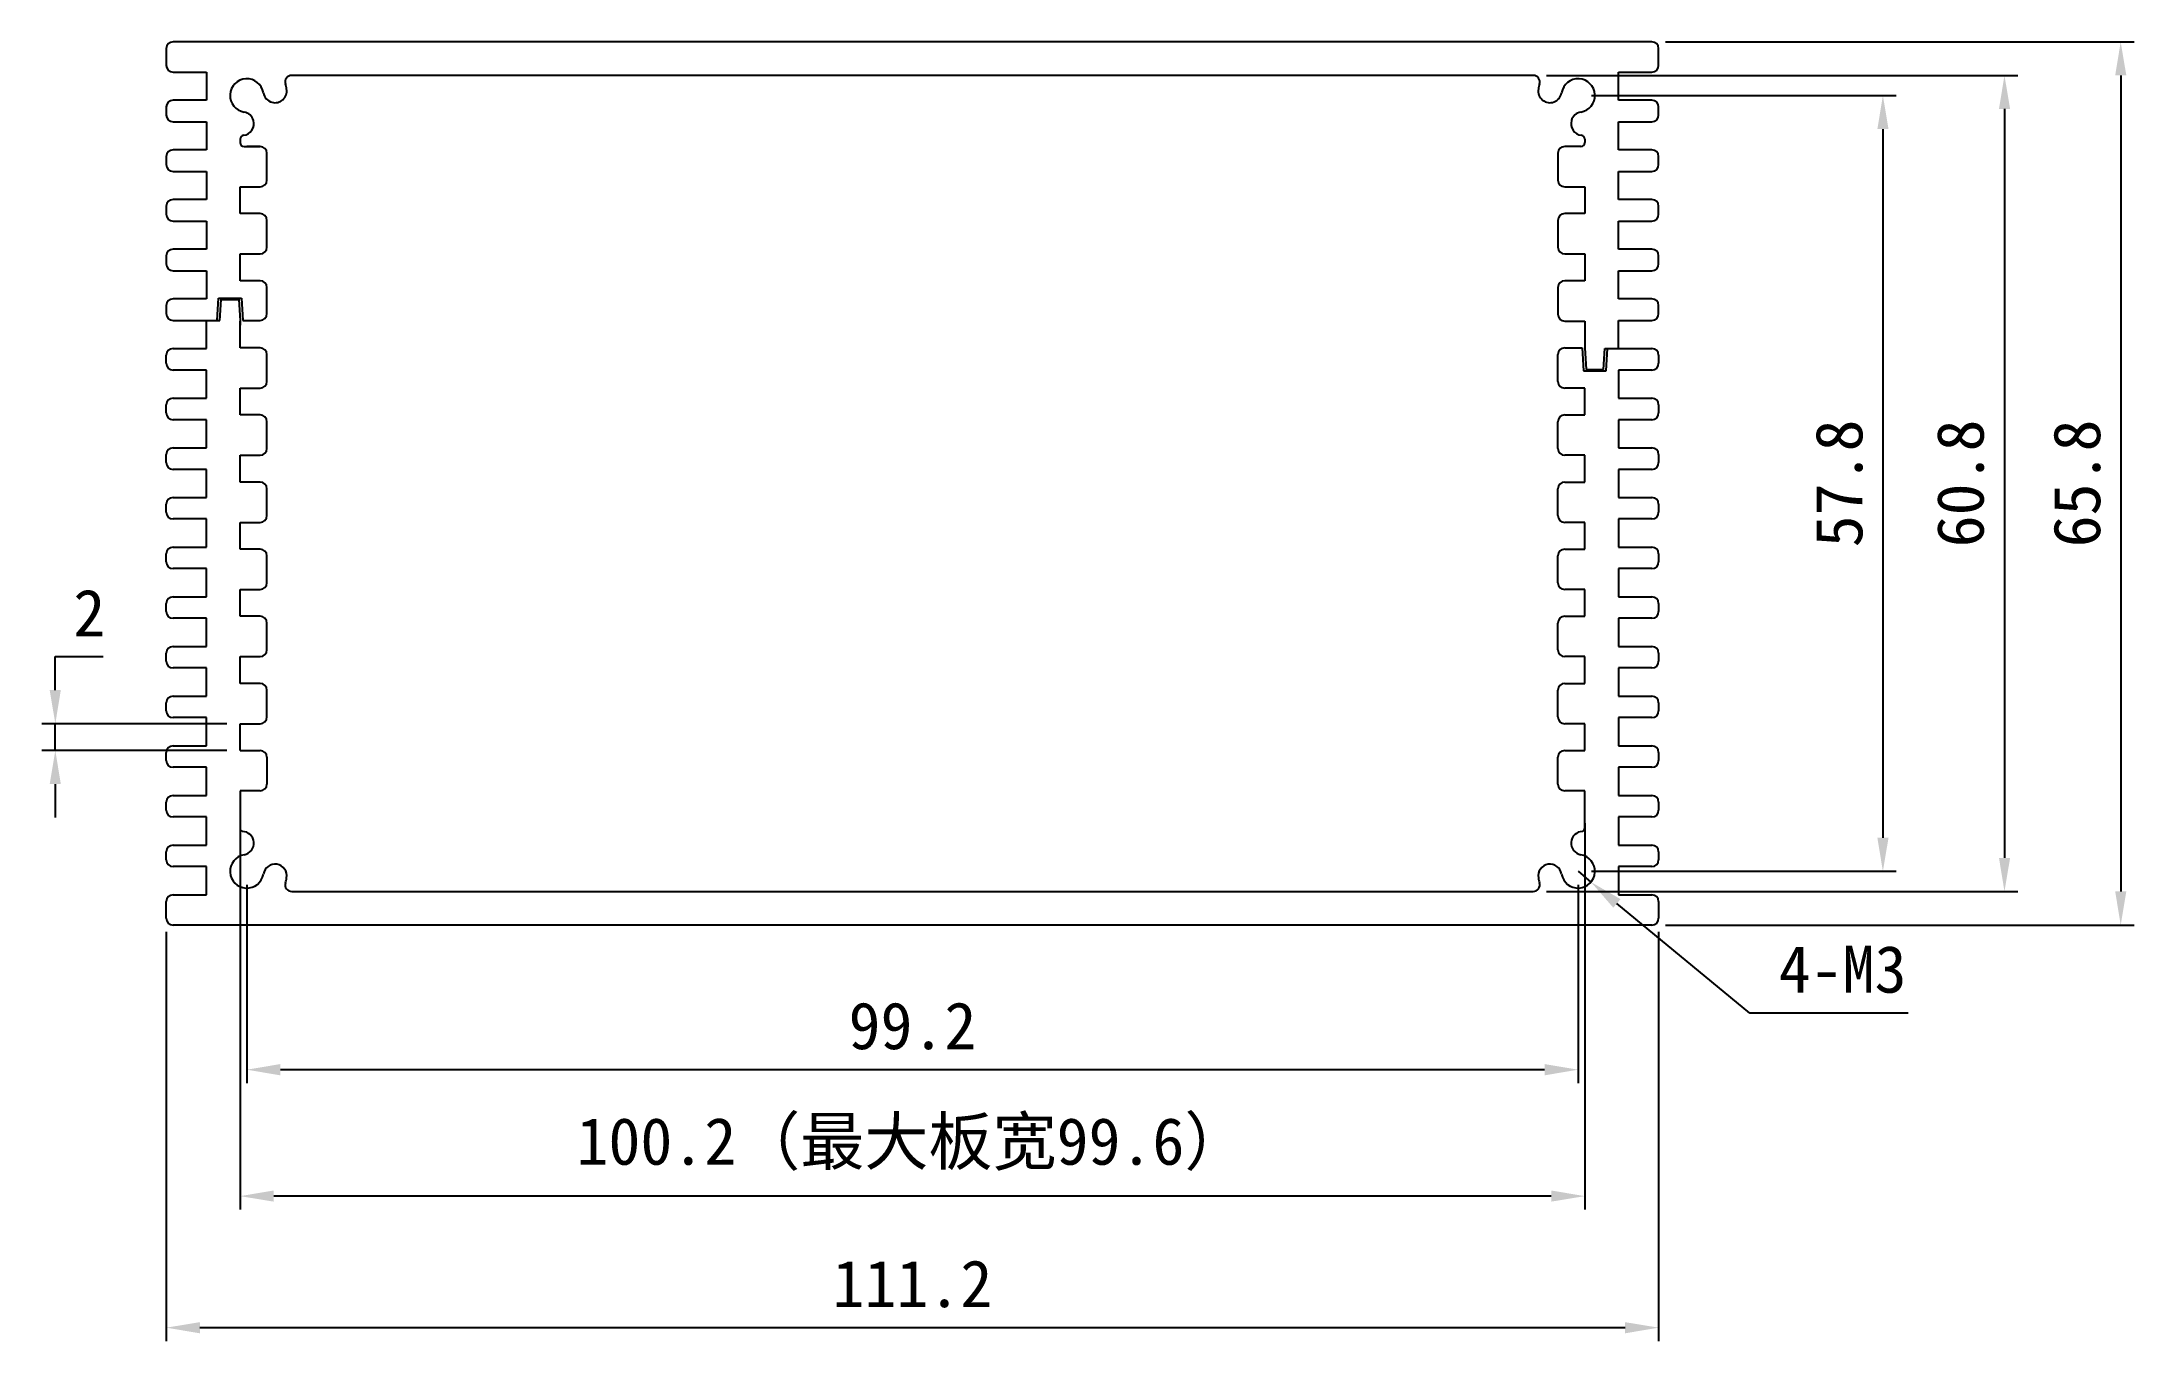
# Model space of a CAD drawing. Header units: inches. Extents: x -9 to 147, y -31 to 66.
import ezdxf

# ---------------------------------------------------------------- set-up
doc = ezdxf.new("R2010")
doc.units = ezdxf.units.IN
doc.header["$MEASUREMENT"] = 0
doc.layers.add('1', color=30, linetype='Continuous')
doc.styles.get("Standard").update_dxf_attribs({"font": 'simhei.ttf'})
doc.dimstyles.new('AM_ISO', dxfattribs={"dimtxt": 3.5, "dimasz": 2.5, "dimexe": 1, "dimexo": 1, "dimgap": 1.5, "dimtad": 1, "dimtoh": 1, "dimdec": 1, "dimdsep": 46, "dimtxsty": 'Standard', "dimcen": 0, "dimclrd": 256, "dimclre": 256, "dimclrt": 256, "dimadec": 0, "dimazin": 2, "dimtp": 0.1, "dimtm": 0.1, "dimtfac": 0.71, "dimtdec": 1, "dimtmove": 0, "dimatfit": 3, "dimfxl": 1, "dimlwd": -1, "dimlwe": -1, "dimarcsym": 0})

# ---------------------------------------------------------------- blocks, each defined once
blk = doc.blocks.new('*D2')
for p, q in [((111.7, 65.8), (146.63, 65.8)), ((145.63, 63.3), (145.63, 2.5)), ((111.7, 0), (146.63, 0))]:
    blk.add_line(p, q)
for points in [[(145.22, 63.3), (146.05, 63.3), (145.63, 65.8)], [(145.22, 2.5), (146.05, 2.5), (145.63, 0)]]:
    blk.add_solid(points)
at = {"layer": 'Defpoints', "color": 0}
for p in [(110.7, 65.8), (110.7, 0), (145.63, 0)]:
    blk.add_point(p, dxfattribs=at)
at = {"insert": (142.38, 32.9), "char_height": 3.5, "attachment_point": 5, "rotation": 90}
blk.add_mtext('65.8', dxfattribs=at)
blk = doc.blocks.new('*D3')
for p, q in [((102.85, 63.3), (137.97, 63.3)), ((136.97, 60.8), (136.97, 5)), ((102.85, 2.5), (137.97, 2.5))]:
    blk.add_line(p, q)
for points in [[(136.56, 60.8), (137.39, 60.8), (136.97, 63.3)], [(136.56, 5), (137.39, 5), (136.97, 2.5)]]:
    blk.add_solid(points)
at = {"layer": 'Defpoints', "color": 0}
for p in [(101.85, 63.3), (101.85, 2.5), (136.97, 2.5)]:
    blk.add_point(p, dxfattribs=at)
at = {"insert": (133.7, 32.9), "char_height": 3.5, "attachment_point": 5, "rotation": 90}
blk.add_mtext('60.8', dxfattribs=at)
blk = doc.blocks.new('*D4')
for p, q in [((0, -0.5), (0, -31)), ((111.2, -0.5), (111.2, -31)), ((108.7, -30), (2.5, -30))]:
    blk.add_line(p, q)
for points in [[(2.5, -29.59), (2.5, -30.42), (0, -30)], [(108.7, -29.59), (108.7, -30.42), (111.2, -30)]]:
    blk.add_solid(points)
at = {"layer": 'Defpoints', "color": 0}
for p in [(0, 0.5), (111.2, 0.5), (0, -30)]:
    blk.add_point(p, dxfattribs=at)
at = {"insert": (55.6, -26.75), "char_height": 3.5, "attachment_point": 5}
blk.add_mtext('111.2', dxfattribs=at)
blk = doc.blocks.new('*D5')
for p, q in [((-8.27, 17.5), (-8.27, 20)), ((-8.27, 20), (-4.71, 20)), ((4.5, 15), (-9.27, 15)), ((-8.27, 13), (-8.27, 15)), ((4.5, 13), (-9.27, 13)), ((-8.27, 10.5), (-8.27, 8))]:
    blk.add_line(p, q)
for points in [[(-8.69, 17.5), (-7.86, 17.5), (-8.27, 15)], [(-8.69, 10.5), (-7.86, 10.5), (-8.27, 13)]]:
    blk.add_solid(points)
at = {"layer": 'Defpoints', "color": 0}
for p in [(-8.27, 15), (5.5, 15), (5.5, 13)]:
    blk.add_point(p, dxfattribs=at)
at = {"insert": (-5.74, 23.25), "char_height": 3.5, "attachment_point": 5}
blk.add_mtext('2', dxfattribs=at)
blk = doc.blocks.new('*D6')
for p, q in [((105.2, 4), (106.16, 3.2)), ((117.99, -6.57), (108.09, 1.61)), ((129.79, -6.57), (117.99, -6.57))]:
    blk.add_line(p, q)
blk.add_solid([(108.36, 1.93), (107.82, 1.29), (106.16, 3.2)])
at = {"layer": 'Defpoints', "color": 0}
for p in [(105.2, 4), (106.16, 3.2)]:
    blk.add_point(p, dxfattribs=at)
at = {"insert": (124.91, -3.32), "char_height": 3.5, "attachment_point": 5}
blk.add_mtext('4-M3', dxfattribs=at)
blk = doc.blocks.new('*D7')
for p, q in [((106.2, 61.8), (128.91, 61.8)), ((127.91, 59.3), (127.91, 6.5)), ((106.2, 4), (128.91, 4))]:
    blk.add_line(p, q)
for points in [[(127.5, 59.3), (128.33, 59.3), (127.91, 61.8)], [(127.5, 6.5), (128.33, 6.5), (127.91, 4)]]:
    blk.add_solid(points)
at = {"layer": 'Defpoints', "color": 0}
for p in [(105.2, 61.8), (105.2, 4), (127.91, 4)]:
    blk.add_point(p, dxfattribs=at)
at = {"insert": (124.66, 32.9), "char_height": 3.5, "attachment_point": 5, "rotation": 90}
blk.add_mtext('57.8', dxfattribs=at)
blk = doc.blocks.new('*D8')
at = {"layer": '1'}
for p, q in [((5.5, 7.6), (5.5, -21.2)), ((105.7, 7.6), (105.7, -21.2)), ((103.2, -20.2), (8, -20.2))]:
    blk.add_line(p, q, dxfattribs=at)
for points in [[(8, -19.78), (8, -20.61), (5.5, -20.2)], [(103.2, -19.78), (103.2, -20.61), (105.7, -20.2)]]:
    blk.add_solid(points, dxfattribs=at)
at = {"layer": 'Defpoints', "color": 0}
for p in [(5.5, 8.6), (105.7, 8.6), (5.5, -20.2)]:
    blk.add_point(p, dxfattribs=at)
at = {"layer": '1', "insert": (55.6, -16.34), "char_height": 3.5, "attachment_point": 5}
blk.add_mtext('100.2（最大板宽99.6）', dxfattribs=at)
blk = doc.blocks.new('*D9')
for p, q in [((6, 3), (6, -11.78)), ((105.2, 3), (105.2, -11.78)), ((102.7, -10.78), (8.5, -10.78))]:
    blk.add_line(p, q)
for points in [[(8.5, -10.36), (8.5, -11.2), (6, -10.78)], [(102.7, -10.36), (102.7, -11.2), (105.2, -10.78)]]:
    blk.add_solid(points)
at = {"layer": 'Defpoints', "color": 0}
for p in [(6, 4), (105.2, 4), (6, -10.78)]:
    blk.add_point(p, dxfattribs=at)
at = {"insert": (55.6, -7.53), "char_height": 3.5, "attachment_point": 5}
blk.add_mtext('99.2', dxfattribs=at)

msp = doc.modelspace()

# ---------------------------------------------------------------- linework, layer by layer
for p, q in [((110.7, 65.8), (0.5, 65.8)), ((0, 65.3), (0, 64.05)), ((111.2, 64.05), (111.2, 65.3)), ((0.5, 63.55), (3, 63.55)), ((3, 63.55), (3, 61.45)), ((101.85, 63.3), (9.35, 63.3)), ((108.2, 61.45), (108.2, 63.55)), ((108.2, 63.55), (110.7, 63.55)), ((0, 60.95), (0, 60.35)), ((3, 61.45), (0.5, 61.45)), ((7.87, 61.3), (7.87, 61.3)), ((110.7, 61.45), (108.2, 61.45)), ((111.2, 60.35), (111.2, 60.95)), ((0.5, 59.85), (3, 59.85)), ((3, 59.85), (3, 57.75)), ((108.2, 57.75), (108.2, 59.85)), ((108.2, 59.85), (110.7, 59.85)), ((3, 57.75), (0.5, 57.75)), ((5.5, 58.54), (5.5, 58.3)), ((5.8, 58), (7, 58)), ((7, 58), (6, 58)), ((105.4, 58), (104.2, 58)), ((105.7, 58.54), (105.7, 58.3)), ((110.7, 57.75), (108.2, 57.75)), ((0, 57.25), (0, 56.65)), ((0.5, 56.15), (3, 56.15)), ((3, 56.15), (3, 54.05)), ((7.5, 55.5), (7.5, 57.5)), ((103.7, 57.5), (103.7, 55.5)), ((108.2, 54.05), (108.2, 56.15)), ((108.2, 56.15), (110.7, 56.15)), ((111.2, 56.65), (111.2, 57.25)), ((5.5, 53), (5.5, 55)), ((5.5, 55), (7, 55)), ((104.2, 55), (105.7, 55)), ((105.7, 55), (105.7, 53)), ((0, 53.55), (0, 52.95)), ((3, 54.05), (0.5, 54.05)), ((110.7, 54.05), (108.2, 54.05)), ((111.2, 52.95), (111.2, 53.55)), ((0.5, 52.45), (3, 52.45)), ((3, 52.45), (3, 50.35)), ((7, 53), (5.5, 53)), ((7.5, 50.5), (7.5, 52.5)), ((103.7, 52.5), (103.7, 50.5)), ((105.7, 53), (104.2, 53)), ((108.2, 50.35), (108.2, 52.45)), ((108.2, 52.45), (110.7, 52.45)), ((3, 50.35), (0.5, 50.35)), ((5.5, 48), (5.5, 50)), ((5.5, 50), (7, 50)), ((104.2, 50), (105.7, 50)), ((105.7, 50), (105.7, 48)), ((110.7, 50.35), (108.2, 50.35)), ((0, 49.85), (0, 49.25)), ((0.5, 48.75), (3, 48.75)), ((3, 48.75), (3, 46.65)), ((108.2, 46.65), (108.2, 48.75)), ((108.2, 48.75), (110.7, 48.75)), ((111.2, 49.25), (111.2, 49.85)), ((7, 48), (5.5, 48)), ((7.5, 45.55), (7.5, 47.5)), ((103.7, 47.5), (103.7, 45.5)), ((105.7, 48), (104.2, 48)), ((0, 46.15), (0, 45.55)), ((3, 46.65), (0.5, 46.65)), ((3.8, 45.05), (3.9, 46.7)), ((3.9, 46.7), (5.6, 46.7)), ((4, 45.05), (4.1, 46.6)), ((4.1, 46.6), (5.4, 46.6)), ((5.4, 46.6), (5.5, 45.05)), ((5.6, 46.7), (5.7, 45.05)), ((110.7, 46.65), (108.2, 46.65)), ((111.2, 45.55), (111.2, 46.15)), ((0.5, 45.05), (3.8, 45.05)), ((3, 42.95), (3, 45.05)), ((3, 45.05), (4, 45.05)), ((5.5, 45.05), (5.5, 44.7)), ((5.5, 43), (5.5, 45)), ((5.7, 45.05), (7, 45.05)), ((104.2, 45), (105.7, 45)), ((105.7, 45), (105.7, 43)), ((108.2, 42.95), (108.2, 45.05)), ((108.2, 45.05), (110.7, 45.05)), ((0, 41.85), (0, 42.45)), ((0.5, 42.95), (3, 42.95)), ((7, 43), (5.5, 43)), ((7.5, 40.5), (7.5, 42.5)), ((103.7, 40.5), (103.7, 42.5)), ((104.2, 43), (105.5, 43)), ((105.5, 43), (105.6, 41.3)), ((105.7, 43), (105.8, 41.4)), ((107.1, 41.4), (107.2, 42.95)), ((107.2, 42.95), (108.2, 42.95)), ((107.3, 41.3), (107.4, 42.95)), ((107.4, 42.95), (110.7, 42.95)), ((111.2, 42.45), (111.2, 41.85)), ((3, 41.35), (0.5, 41.35)), ((3, 39.25), (3, 41.35)), ((105.6, 41.3), (107.3, 41.3)), ((105.8, 41.4), (107.1, 41.4)), ((110.7, 41.35), (108.2, 41.35)), ((108.2, 41.35), (108.2, 39.25)), ((0.5, 39.25), (3, 39.25)), ((5.5, 38), (5.5, 40)), ((5.5, 40), (7, 40)), ((105.7, 40), (104.2, 40)), ((105.7, 38), (105.7, 40)), ((108.2, 39.25), (110.7, 39.25)), ((0, 38.15), (0, 38.75)), ((3, 37.65), (0.5, 37.65)), ((3, 35.55), (3, 37.65)), ((7, 38), (5.5, 38)), ((7.5, 35.5), (7.5, 37.5)), ((103.7, 35.5), (103.7, 37.5)), ((104.2, 38), (105.7, 38)), ((110.7, 37.65), (108.2, 37.65)), ((108.2, 37.65), (108.2, 35.55)), ((111.2, 38.75), (111.2, 38.15)), ((0, 34.45), (0, 35.05)), ((0.5, 35.55), (3, 35.55)), ((5.5, 33), (5.5, 35)), ((5.5, 35), (7, 35)), ((105.7, 35), (104.2, 35)), ((105.7, 33), (105.7, 35)), ((108.2, 35.55), (110.7, 35.55)), ((111.2, 35.05), (111.2, 34.45)), ((3, 33.95), (0.5, 33.95)), ((3, 31.85), (3, 33.95)), ((7, 33), (5.5, 33)), ((104.2, 33), (105.7, 33)), ((110.7, 33.95), (108.2, 33.95)), ((108.2, 33.95), (108.2, 31.85)), ((0, 30.75), (0, 31.35)), ((0.5, 31.85), (3, 31.85)), ((7.5, 30.5), (7.5, 32.5)), ((103.7, 30.5), (103.7, 32.5)), ((108.2, 31.85), (110.7, 31.85)), ((111.2, 31.35), (111.2, 30.75)), ((3, 30.25), (0.5, 30.25)), ((3, 28.15), (3, 30.25)), ((5.5, 28), (5.5, 30)), ((5.5, 30), (7, 30)), ((105.7, 30), (104.2, 30)), ((105.7, 28), (105.7, 30)), ((110.7, 30.25), (108.2, 30.25)), ((108.2, 30.25), (108.2, 28.15)), ((0.5, 28.15), (3, 28.15)), ((108.2, 28.15), (110.7, 28.15)), ((0, 27.05), (0, 27.65)), ((3, 26.55), (0.5, 26.55)), ((3, 24.45), (3, 26.55)), ((7, 28), (5.5, 28)), ((7.5, 25.5), (7.5, 27.5)), ((103.7, 25.5), (103.7, 27.5)), ((104.2, 28), (105.7, 28)), ((110.7, 26.55), (108.2, 26.55)), ((108.2, 26.55), (108.2, 24.45)), ((111.2, 27.65), (111.2, 27.05)), ((5.5, 23), (5.5, 25)), ((5.5, 25), (7, 25)), ((105.7, 25), (104.2, 25)), ((105.7, 23), (105.7, 25)), ((0, 23.35), (0, 23.95)), ((0.5, 24.45), (3, 24.45)), ((108.2, 24.45), (110.7, 24.45)), ((111.2, 23.95), (111.2, 23.35)), ((3, 22.85), (0.5, 22.85)), ((3, 20.75), (3, 22.85)), ((7, 23), (5.5, 23)), ((7.5, 20.5), (7.5, 22.5)), ((103.7, 20.5), (103.7, 22.5)), ((104.2, 23), (105.7, 23)), ((110.7, 22.85), (108.2, 22.85)), ((108.2, 22.85), (108.2, 20.75)), ((0.5, 20.75), (3, 20.75)), ((108.2, 20.75), (110.7, 20.75)), ((0, 19.65), (0, 20.25)), ((3, 19.15), (0.5, 19.15)), ((3, 17.05), (3, 19.15)), ((5.5, 18), (5.5, 20)), ((5.5, 20), (7, 20)), ((105.7, 20), (104.2, 20)), ((105.7, 18), (105.7, 20)), ((110.7, 19.15), (108.2, 19.15)), ((108.2, 19.15), (108.2, 17.05)), ((111.2, 20.25), (111.2, 19.65)), ((7, 18), (5.5, 18)), ((7.5, 15.5), (7.5, 17.5)), ((103.7, 15.5), (103.7, 17.5)), ((104.2, 18), (105.7, 18)), ((0, 15.95), (0, 16.55)), ((0.5, 17.05), (3, 17.05)), ((108.2, 17.05), (110.7, 17.05)), ((111.2, 16.55), (111.2, 15.95)), ((3, 15.45), (0.5, 15.45)), ((3, 13.35), (3, 15.45)), ((5.5, 13), (5.5, 15)), ((5.5, 15), (7, 15)), ((105.7, 15), (104.2, 15)), ((105.7, 13), (105.7, 15)), ((110.7, 15.45), (108.2, 15.45)), ((108.2, 15.45), (108.2, 13.35)), ((0, 12.25), (0, 12.85)), ((0.5, 13.35), (3, 13.35)), ((5.5, 13), (7, 13)), ((7.5, 12.5), (7.5, 10.5)), ((103.7, 10.5), (103.7, 12.5)), ((104.2, 13), (105.7, 13)), ((108.2, 13.35), (110.7, 13.35)), ((111.2, 12.85), (111.2, 12.25)), ((3, 11.75), (0.5, 11.75)), ((3, 9.65), (3, 11.75)), ((110.7, 11.75), (108.2, 11.75)), ((108.2, 11.75), (108.2, 9.65)), ((0.5, 9.65), (3, 9.65)), ((7, 10), (5.5, 10)), ((5.5, 10), (5.5, 7.21)), ((105.7, 10), (104.2, 10)), ((105.7, 7.21), (105.7, 10)), ((108.2, 9.65), (110.7, 9.65)), ((0, 8.55), (0, 9.15)), ((3, 8.05), (0.5, 8.05)), ((3, 5.95), (3, 8.05)), ((110.7, 8.05), (108.2, 8.05)), ((108.2, 8.05), (108.2, 5.95)), ((111.2, 9.15), (111.2, 8.55)), ((0, 4.85), (0, 5.45)), ((0.5, 5.95), (3, 5.95)), ((108.2, 5.95), (110.7, 5.95)), ((111.2, 5.45), (111.2, 4.85)), ((3, 4.35), (0.5, 4.35)), ((3, 2.25), (3, 4.35)), ((110.7, 4.35), (108.2, 4.35)), ((108.2, 4.35), (108.2, 2.25)), ((0, 0.5), (0, 1.75)), ((0.5, 2.25), (3, 2.25)), ((9.35, 2.5), (101.85, 2.5)), ((108.2, 2.25), (110.7, 2.25)), ((111.2, 1.75), (111.2, 0.5)), ((110.7, 0), (0.5, 0))]:
    msp.add_line(p, q)
for centre, radius, start, end in [((0.5, 65.3), 0.5, 90, 180), ((110.7, 65.3), 0.5, 0, 90), ((0.5, 64.05), 0.5, 180, 270), ((110.7, 64.05), 0.5, 270, 0), ((6, 61.8), 1.25, 9.4026, 260.5974), ((9.35, 62.8), 0.5, 90, 196.6015), ((6, 61.8), 3, 9.3157, 16.6015), ((101.85, 62.8), 0.5, 343.3985, 90), ((105.2, 61.8), 3, 163.3985, 170.6843), ((105.2, 61.8), 1.25, 279.4026, 170.5974), ((0.5, 60.95), 0.5, 90, 180), ((8.1, 62.15), 0.88, 189.4026, 255), ((8.1, 62.14), 0.875, 255, 9.3157), ((103.1, 62.14), 0.875, 170.5711, 350.7463), ((110.7, 60.95), 0.5, 0, 90), ((0.5, 60.35), 0.5, 180, 270), ((5.65, 59.71), 0.88, 277.3434, 14.6423), ((5.65, 59.7), 0.88, 15.3577, 80.5974), ((105.55, 59.71), 0.88, 165.3577, 262.6566), ((105.55, 59.7), 0.88, 99.4026, 164.6423), ((110.7, 60.35), 0.5, 270, 0), ((0.5, 57.25), 0.5, 90, 180), ((5.8, 58.54), 0.3, 97.3434, 180), ((5.8, 58.3), 0.3, 180, 270), ((7, 57.5), 0.5, 0, 90), ((104.2, 57.5), 0.5, 90, 180), ((105.4, 58.3), 0.3, 270, 360), ((105.4, 58.54), 0.3, 360, 82.6566), ((110.7, 57.25), 0.5, 0, 90), ((0.5, 56.65), 0.5, 180, 270), ((110.7, 56.65), 0.5, 270, 0), ((7, 55.5), 0.5, 270, 0), ((104.2, 55.5), 0.5, 180, 270), ((0.5, 53.55), 0.5, 90, 180), ((110.7, 53.55), 0.5, 0, 90), ((0.5, 52.95), 0.5, 180, 270), ((7, 52.5), 0.5, 0, 90), ((104.2, 52.5), 0.5, 90, 180), ((110.7, 52.95), 0.5, 270, 0), ((0.5, 49.85), 0.5, 90, 180), ((7, 50.5), 0.5, 270, 0), ((104.2, 50.5), 0.5, 180, 270), ((110.7, 49.85), 0.5, 0, 90), ((0.5, 49.25), 0.5, 180, 270), ((110.7, 49.25), 0.5, 270, 0), ((7, 47.5), 0.5, 0, 90), ((104.2, 47.5), 0.5, 90, 180), ((0.5, 46.15), 0.5, 90, 180), ((0.5, 45.55), 0.5, 180, 270), ((7, 45.55), 0.5, 270, 0), ((104.2, 45.5), 0.5, 180, 270), ((110.7, 46.15), 0.5, 360, 90), ((110.7, 45.55), 0.5, 270, 0), ((0.5, 42.45), 0.5, 90, 180), ((7, 42.5), 0.5, 0, 90), ((104.2, 42.5), 0.5, 90, 180), ((110.7, 42.45), 0.5, 0, 90), ((0.5, 41.85), 0.5, 180, 270), ((110.7, 41.85), 0.5, 270, 360), ((0.5, 38.75), 0.5, 90, 180), ((7, 40.5), 0.5, 270, 0), ((104.2, 40.5), 0.5, 180, 270), ((110.7, 38.75), 0.5, 360, 90), ((0.5, 38.15), 0.5, 180, 270), ((7, 37.5), 0.5, 0, 90), ((104.2, 37.5), 0.5, 90, 180), ((110.7, 38.15), 0.5, 270, 0), ((0.5, 35.05), 0.5, 90, 180), ((0.5, 34.45), 0.5, 180, 270), ((7, 35.5), 0.5, 270, 0), ((104.2, 35.5), 0.5, 180, 270), ((110.7, 35.05), 0.5, 0, 90), ((110.7, 34.45), 0.5, 270, 0), ((7, 32.5), 0.5, 0, 90), ((104.2, 32.5), 0.5, 90, 180), ((0.5, 31.35), 0.5, 90, 180), ((110.7, 31.35), 0.5, 0, 90), ((0.5, 30.75), 0.5, 180, 270), ((7, 30.5), 0.5, 270, 360), ((104.2, 30.5), 0.5, 180, 270), ((110.7, 30.75), 0.5, 270, 0), ((0.5, 27.65), 0.5, 90, 180), ((110.7, 27.65), 0.5, 0, 90), ((0.5, 27.05), 0.5, 180, 270), ((7, 27.5), 0.5, 0, 90), ((104.2, 27.5), 0.5, 90, 180), ((110.7, 27.05), 0.5, 270, 0), ((7, 25.5), 0.5, 270, 0), ((104.2, 25.5), 0.5, 180, 270), ((0.5, 23.95), 0.5, 90, 180), ((110.7, 23.95), 0.5, 0, 90), ((0.5, 23.35), 0.5, 180, 270), ((7, 22.5), 0.5, 0, 90), ((104.2, 22.5), 0.5, 90, 180), ((110.7, 23.35), 0.5, 270, 0), ((0.5, 20.25), 0.5, 90, 180), ((7, 20.5), 0.5, 270, 0), ((104.2, 20.5), 0.5, 180, 270), ((110.7, 20.25), 0.5, 0, 90), ((0.5, 19.65), 0.5, 180, 270), ((110.7, 19.65), 0.5, 270, 0), ((7, 17.5), 0.5, 0, 90), ((104.2, 17.5), 0.5, 90, 180), ((0.5, 16.55), 0.5, 90, 180), ((0.5, 15.95), 0.5, 180, 270), ((110.7, 16.55), 0.5, 0, 90), ((110.7, 15.95), 0.5, 270, 0), ((7, 15.5), 0.5, 270, 0), ((104.2, 15.5), 0.5, 180, 270), ((0.5, 12.85), 0.5, 90, 180), ((7, 12.5), 0.5, 0, 90), ((104.2, 12.5), 0.5, 90, 180), ((110.7, 12.85), 0.5, 0, 90), ((0.5, 12.25), 0.5, 180, 270), ((110.7, 12.25), 0.5, 270, 0), ((0.5, 9.15), 0.5, 90, 180), ((7, 10.5), 0.5, 270, 0), ((104.2, 10.5), 0.5, 180, 270), ((110.7, 9.15), 0.5, 0, 90), ((0.5, 8.55), 0.5, 180, 270), ((110.7, 8.55), 0.5, 270, 0), ((5.75, 7.21), 0.25, 180, 251.926), ((5.65, 6.1), 0.875, 279.5253, 88.4225), ((105.55, 6.1), 0.875, 91.5775, 260.4747), ((105.45, 7.21), 0.25, 288.074, 0), ((0.5, 5.45), 0.5, 90, 180), ((0.5, 4.85), 0.5, 180, 270), ((6, 4), 1.25, 99.5253, 350.6843), ((105.2, 4), 1.25, 189.3157, 80.4747), ((110.7, 5.45), 0.5, 0, 90), ((110.7, 4.85), 0.5, 270, 0), ((8.1, 3.66), 0.875, 350.6843, 170.6843), ((9.35, 3), 0.5, 163.3985, 270), ((6, 4), 3, 343.3985, 350.6843), ((101.85, 3), 0.5, 270, 16.6015), ((103.1, 3.66), 0.875, 9.3157, 189.3157), ((105.2, 4), 3, 189.3157, 196.6015), ((0.5, 1.75), 0.5, 90, 180), ((110.7, 1.75), 0.5, 0, 90), ((0.5, 0.5), 0.5, 180, 270), ((110.7, 0.5), 0.5, 270, 0)]:
    msp.add_arc(centre, radius, start, end)

# ---------------------------------------------------------------- dimensions: what is measured, and where the dimension line sits
for base, p1, p2, picture, middle in [((145.63, 0), (110.7, 65.8), (110.7, 0), '*D2', (145.63, 32.9)), ((136.97, 2.5), (101.85, 63.3), (101.85, 2.5), '*D3', (136.97, 32.9))]:
    dim = msp.add_linear_dim(base=base, p1=p1, p2=p2, angle=270, dimstyle='AM_ISO')
    dim.commit()
    dim.dimension.update_dxf_attribs({"geometry": picture, "text_midpoint": middle, "dimtype": 160})
for base, p1, p2, picture, middle in [((127.91, 4), (105.2, 61.8), (105.2, 4), '*D7', (124.66, 32.9)), ((-8.27, 15), (5.5, 13), (5.5, 15), '*D5', (-5.74, 23.25))]:
    dim = msp.add_linear_dim(base=base, p1=p1, p2=p2, angle=90, dimstyle='AM_ISO')
    dim.commit()
    dim.dimension.update_dxf_attribs({"geometry": picture, "text_midpoint": middle})
dim = msp.add_linear_dim(base=(6, -10.78), p1=(105.2, 4), p2=(6, 4), dimstyle='AM_ISO')
dim.commit()
dim.dimension.update_dxf_attribs({"geometry": '*D9', "text_midpoint": (55.6, -7.53)})
dim = msp.add_radius_dim(center=(105.2, 4), mpoint=(106.16, 3.2), text='4-M3', dimstyle='AM_ISO')
dim.commit()
dim.dimension.update_dxf_attribs({"geometry": '*D6', "text_midpoint": (124.91, -6.57), "dimtype": 164})
dim = msp.add_linear_dim(base=(0, -30), p1=(111.2, 0.5), p2=(0, 0.5), dimstyle='AM_ISO')
dim.commit()
dim.dimension.update_dxf_attribs({"geometry": '*D4', "text_midpoint": (55.6, -30), "dimtype": 160})
at = {"layer": '1'}
dim = msp.add_linear_dim(base=(5.5, -20.2), p1=(105.7, 8.6), p2=(5.5, 8.6), text='<>（最大板宽99.6）', dimstyle='AM_ISO', dxfattribs=at)
dim.commit()
dim.dimension.update_dxf_attribs({"geometry": '*D8', "text_midpoint": (55.6, -20.2), "dimtype": 160})

doc.saveas('drawing.dxf')
